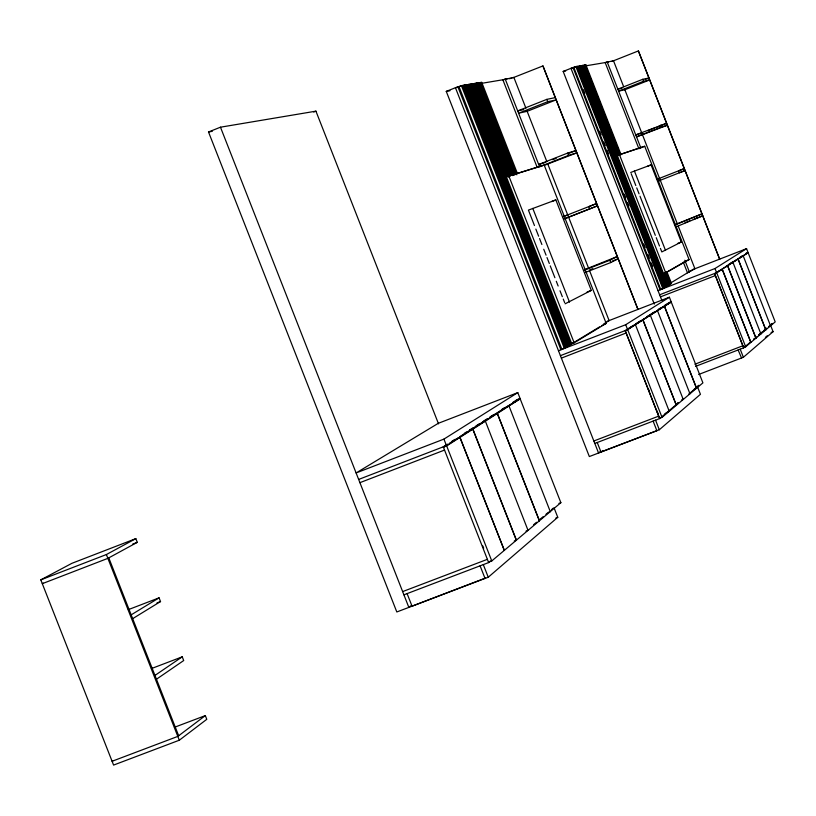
<?xml version="1.0" encoding="UTF-8"?>
<svg xmlns="http://www.w3.org/2000/svg" width="816" height="816" viewBox="0 0 816 816"><rect width="100%" height="100%" fill="white"/><g stroke="black" fill="none" stroke-linecap="round" stroke-linejoin="round"><path stroke-width="1.22" d="M438.529 423.871L315.925 111.16L220.473 127.194L208.508 131.978L396.811 611.969L488.254 577.228L557.767 517.303L554.197 508.195M464.437 85.66L457.868 86.761L446.26 91.382L589.336 456.552L659.318 429.757L700.444 394.301L697.405 386.549M698.669 374.473L743.376 357.296L773.078 331.684L770.539 325.186M741.509 357.908L738.123 349.982M765.367 337.396L767.285 335.743M665.009 413.722L669.314 411.213M675.73 404.705L678.3 402.533M696.089 387.58L698.812 385.285M743.6 347.606L745.681 346.8L775.2 321.902L748.15 252.787L714.673 273.717L743.6 347.606L746.191 345.423M758.941 334.693L761.848 332.245M766.673 328.185L763.837 330.582L765.816 329.817L738.174 259.182M769.539 325.778L772.324 323.432M403.91 594.823L488.651 562.581L490.559 560.969M533.644 524.698L536.53 522.26M539.345 519.894L543.109 516.722M545.924 514.355L547.801 512.774M551.555 509.612L553.442 508.021M594.803 443.445L659.654 418.598L678.647 402.604M681.38 400.299L683.206 398.759M688.694 394.138L698.904 385.55M695.497 366.384L743.662 347.851L751.189 341.516M754.015 339.14L756.707 336.875M758.503 335.356L766.734 328.43M768.631 326.839L772.415 323.646M488.56 562.173L491.773 560.949L560.867 502.676L520.169 398.84L506.073 407.123M671.252 302.053L625.331 330.847L659.573 418.292L662.031 417.353L702.902 382.877L671.252 302.053L662.225 307.255L664.52 306.367L696.568 388.222L694.273 389.099M410.825 605.788L408.847 607.4L220.473 127.194M600.494 451.442L598.556 453.023L455.44 87.73L457.949 87.302M602.932 450.503L600.994 452.084L597.251 442.517M43.258 583.154L42.299 583.675L107.885 558.358L137.282 542.344L135.823 538.631L71.92 563.305L40.8 579.86L113.587 765.082L179.316 740.214L206.785 719.314L205.326 715.601L174.491 727.28M205.326 715.601L177.817 736.399L112.088 761.277L112.985 760.614M156.458 679.228L183.702 660.542L182.243 656.829L151.46 668.569M154.969 675.413L182.243 656.829M626.464 332.867L561.377 358.122M447.556 444.536L443.465 447.158L446.668 445.924L520.169 398.84M447.484 444.139L443.272 446.831L488.651 562.581M451.697 441.446L454.859 439.426M464.355 433.357L466.456 432.011M469.618 429.991L472.831 427.941M476.034 425.891L479.247 423.851M483.521 421.117L486.724 419.067M489.926 417.017L493.139 414.967M501.524 409.612L504.655 407.612M513.009 402.268L516.151 400.268M626.209 329.939L633.379 325.37M635.419 324.054L640.54 320.79M646.782 316.802L654.055 312.151M658.288 309.448L660.409 308.091M664.663 305.378L667.855 303.338M715.561 272.86L717.56 271.575M728.719 264.445L732.931 261.763M740.112 257.173L742.121 255.887M449.606 443.231L456.756 438.651M460.081 436.529L468.639 431.062M469.812 430.307L488.294 418.486M490.294 417.211L504.92 407.857M626.29 330.235L632.074 326.533M640.611 321.076L633.043 325.921M641.723 320.372L654.146 312.416M658.196 309.825L661.174 307.928M715.591 273.125L722.293 269.362L750.883 342.414L722.242 269.392M725.679 266.679L729.892 263.976M736.144 259.978L730.993 263.272L733.003 262.497L760.91 333.958L758.9 334.723M737.195 259.304L743.243 255.938L770.539 325.829M358.652 479.431L446.474 445.597L520.088 398.483L517.793 392.618L438.314 423.31L356.113 472.954L443.924 439.11L517.793 392.618M560.408 355.654L627.637 329.654L671.18 301.777L669.395 297.218L607.165 321.331M659.634 294.79L716.632 272.687L748.088 252.562L746.558 248.656L692.988 269.504M558.481 350.737L625.709 324.717L669.395 297.218M658.002 290.629L715 268.525L746.558 248.656M132.671 618.661L160.528 601.555L159.069 597.842L128.316 609.644M131.172 614.846L159.069 597.842M564.305 348.269L565.243 347.698L462.499 85.425L458.969 86.578L561.867 349.217L564.305 348.269L461.397 85.609M564.57 347.759L567.12 346.565L464.681 85.068L461.162 86.21M565.641 346.933L568.987 345.433L466.844 84.701L463.345 85.843M567.508 345.811L570.843 344.311L469.006 84.344L466.324 85.16M574.525 342.088L571.771 343.75L470.077 84.17L467.67 85.119M575.443 341.527L599.627 326.879M601.769 325.584L606.196 323.401L544.16 164.995L506.389 176.848L541.875 165.903M662.816 288.609L663.49 288.201L576.657 66.422L573.811 67.371L660.756 289.415L662.816 288.609L575.872 66.555M665.509 286.987L666.172 286.579L579.768 65.912L578.993 66.035L665.509 286.987L663.449 287.783M664.183 273.105L668.824 284.978L668.161 285.376L582.083 65.525L580.043 66.331M581.584 66.076L584.389 65.137L670.14 284.172L669.487 284.57L664.846 272.717M666.825 271.575L671.456 283.387L670.803 283.784L666.172 271.952M570.17 344.372L574.178 342.822L606.196 323.401M670.803 282.897L693.202 269.372M564.182 347.82L572.128 343.016M603.769 323.881L609.134 320.637L589.611 270.8M662.153 288.568L660.073 289.823L573.026 67.504L563.173 71.42L654.289 304.113M664.224 287.314L666.305 286.059M683.318 262.191L687.48 272.819L694.916 268.75L678.269 226.205M686.052 260.987L663.683 273.941L689.081 259.61L644.711 146.268L617.294 155.448L644.711 146.268M40.8 579.86L106.386 554.543L135.823 538.631M565.121 303.817L591.294 290.394L555.849 199.91L528.411 210.11L534.449 225.532M660.419 248.38L661.817 251.93L681.299 242.015L651.097 164.873L630.707 172.472M585.052 272.564L610.725 262.568L618.13 258.805L612.367 261.049M675.719 226.991L702.698 215.832L693.284 219.504M584.154 270.259L609.827 260.253L617.243 256.53L585.092 269.413M674.954 225.022L701.933 213.884L674.944 224.655M564.07 219.004L597.394 205.856L565.162 218.525M657.931 181.183L660.277 180.244M313.752 112.027L315.925 111.16M460.071 86.394L462.499 85.425M462.254 86.027L464.681 85.068M465.242 85.343L466.844 84.701M466.599 85.303L469.006 84.344M470.618 84.446L473.28 83.63L509.5 176.103M470.883 84.589L473.28 83.63M511.52 175.481L475.391 83.283L471.954 84.405L474.545 83.966M473.015 84.232L475.391 83.283M474.076 84.048L477.503 82.926L513.682 175.287M475.922 83.558L477.503 82.926M479.594 82.579L476.177 83.701L479.594 82.579L515.375 173.91M525.943 108.242L513.866 77.398L502.86 79.764L537.183 167.392M512.764 77.836L542.946 65.923L637.969 309.458L542.946 65.923M574.597 67.238L576.657 66.422M575.382 67.116L578.218 66.167L664.836 287.385L664.163 287.793L577.442 66.3M578.503 66.596L581.318 65.647L667.498 285.773L666.835 286.181L580.543 65.78M579.268 66.463L581.318 65.647M580.819 66.208L582.859 65.392L618.171 155.601M583.114 65.821L585.908 64.882L621.047 154.652M583.879 65.688L585.908 64.882M567.701 214.863L563.111 216.689L596.506 203.582L588.826 206.642L589.733 208.947M657.166 179.224L659.512 178.296M623.669 86.741L613.489 60.741L605.176 62.577L638.928 148.808M638.398 50.918L719.651 259.151L638.398 50.918L611.806 61.465M555.023 97.655L546.822 99.368L517.701 110.905L523.811 109.579M547.72 101.684L518.599 113.22L527.156 111.323L555.92 99.94L547.72 101.684L546.822 99.368M645.242 79.438L648.761 78.05L642.773 79.295L617.834 89.158L622.006 88.261M643.549 81.274L618.61 91.137L624.852 89.75L649.526 79.999L643.549 81.274L642.773 79.295M567.712 153.796L575.77 150.623L567.824 153.01L538.682 164.495L545.802 162.323M552.738 159.691L556.196 158.335M544.323 165.332L576.657 152.908L568.732 155.326L539.59 166.801L505.145 78.856M657.084 127.041L666.488 123.338L635.746 134.895L641.804 133.049M647.68 130.744L654.738 127.959M661.47 127.051L636.511 136.874L667.253 125.287L661.47 127.051L660.695 125.083M551.626 201.572L555.849 199.91M647.486 166.291L651.097 164.873M657.053 179.296L684.216 168.616L678.616 170.85L679.381 172.819L684.981 170.564L657.818 181.264M685.042 222.717L689.755 220.881M589.315 270.035L592.773 268.678M677.678 243.423L681.299 242.015M587.061 292.036L591.294 290.394M687.113 260.365L689.081 259.61M745.722 253.48L748.088 252.562M746.212 253.541L748.15 252.787M669.416 284.172L671.456 283.387M667.447 285.365L670.14 284.172M666.784 285.763L668.824 284.978M664.122 287.375L666.172 286.579M725.628 266.71L727.709 265.894L755.973 338.12L753.902 338.936M660.45 296.871L715.377 275.584M668.834 302.695L671.18 301.777M662.164 307.295L664.459 306.408L696.517 388.273M570.292 344.128L572.689 343.189M568.436 345.25L570.843 344.311M655.166 311.773L657.553 310.825L689.959 393.791M566.569 346.372L568.987 345.433M564.703 347.504L567.12 346.565M647.986 316.363L650.403 315.415L683.237 399.463M641.407 320.77L643.059 320.117L676.393 405.236M132.549 544.17L137.282 542.344M516.528 399.85L520.088 398.483M505.971 407.184L509.011 405.98L550.28 511.601M494.282 414.65L497.383 413.437L539.447 520.741M482.205 422.382L485.357 421.138L528.034 530.369M469.7 430.379L472.913 429.114L516.436 540.151L514.264 541.018M457.919 438.182L460.02 437.366L504.319 550.361L459.908 437.437L457.807 438.253M359.917 482.664L444.536 450.075M768.611 326.553L770.579 325.798M771.14 332.428L773.078 331.684M694.895 364.222L742.846 345.77M156.978 602.912L160.528 601.555M593.844 440.987L658.685 416.129M601.321 451.819L656.87 430.695L653.116 421.097M558.929 503.411L560.867 502.676M548.321 512.346L550.382 511.52M555.829 518.038L557.767 517.303M526.004 531.134L528.136 530.278M402.645 591.59L487.376 559.337M208.508 131.978L212.272 131.335M446.26 91.382L449.983 90.739M563.173 71.42L565.682 70.992M481.807 83.303L506.93 79.081M509.113 78.713L511.612 78.295M574.597 67.718L570.965 68.33L661.827 300.37M585.817 65.831L608.369 62.047M470.077 84.17L471.148 83.987L507.317 176.307M582.083 65.525L582.859 65.392M466.211 85.364L468.751 84.946M573.026 67.504L576.647 66.902M579.054 66.494L582.675 65.892M497.281 413.498L539.345 520.822M472.801 429.185L516.334 540.233M443.924 439.11L446.474 445.597M446.668 445.924L491.773 560.949M482.766 545.863L483.694 548.23M483.307 564.611L488.254 577.228M480.104 565.835L485.041 578.442L485.551 578.014L412.039 606.186L407.102 593.609M108.793 557.869L178.663 735.757M106.386 554.543L179.316 740.214M738.133 259.213L765.775 329.848M727.658 265.914L755.932 338.15M696.527 216.607L697.292 218.576M715 268.525L716.632 272.687M716.754 272.911L745.681 346.8M714.561 273.493L743.662 347.851M740.204 349.187L743.376 357.296M624.597 89.107L677.341 223.839M607.124 61.802L640.886 148.033M684.818 260.253L689.438 272.065M634.42 171.003L665.54 250.481M631.166 173.655L635.807 185.518M636.735 187.884L639.061 193.82M639.989 196.187L655.309 235.324M656.248 237.701L659.491 246.004M585.143 65.015L620.333 154.887M583.624 65.27L618.895 155.356M583.42 89.77L584.817 93.33M599.678 131.284L601.066 134.834M603.85 141.953L605.248 145.513M607.104 150.256L608.491 153.816M624.281 194.137L625.678 197.686M627.535 202.429L628.922 205.989M643.783 243.943L645.181 247.493M647.965 254.612L649.352 258.172M651.219 262.915L652.606 266.475M642.998 320.158L676.331 405.287M635.521 324.941L669.242 411.264M567.824 153.01L568.732 155.326M609.827 260.253L610.725 262.568M625.709 324.717L627.637 329.654M627.779 329.899L662.031 417.353M640.856 369.628L641.794 372.004M648.292 388.61L649.22 390.976M657.115 411.142L658.043 413.518M625.189 330.602L659.654 418.598M655.564 420.158L659.318 429.757M526.881 110.619L546.863 161.639M547.791 164.016L588.683 268.423M532.787 208.396L569.497 302.114M517.354 173.308L481.675 82.232L480.644 82.406L516.834 174.797M478.553 82.753L514.682 174.981M535.847 229.092L538.631 236.201M539.56 238.578L541.885 244.504M543.742 249.257L546.067 255.184M546.995 257.56L549.321 263.486M550.249 265.863L554.9 277.715M556.288 281.275L558.144 286.018M560.011 290.761L562.326 296.698M563.264 299.064L564.652 302.624M476.452 83.11L512.683 175.603M474.341 83.456L510.51 175.797M508.786 175.899L574.178 342.822M472.209 83.813L508.786 177.174M467.925 84.527L569.925 344.872M465.763 84.884L568.058 345.994M463.59 85.241L566.192 347.137M457.868 86.761L560.918 349.789"/></g></svg>
